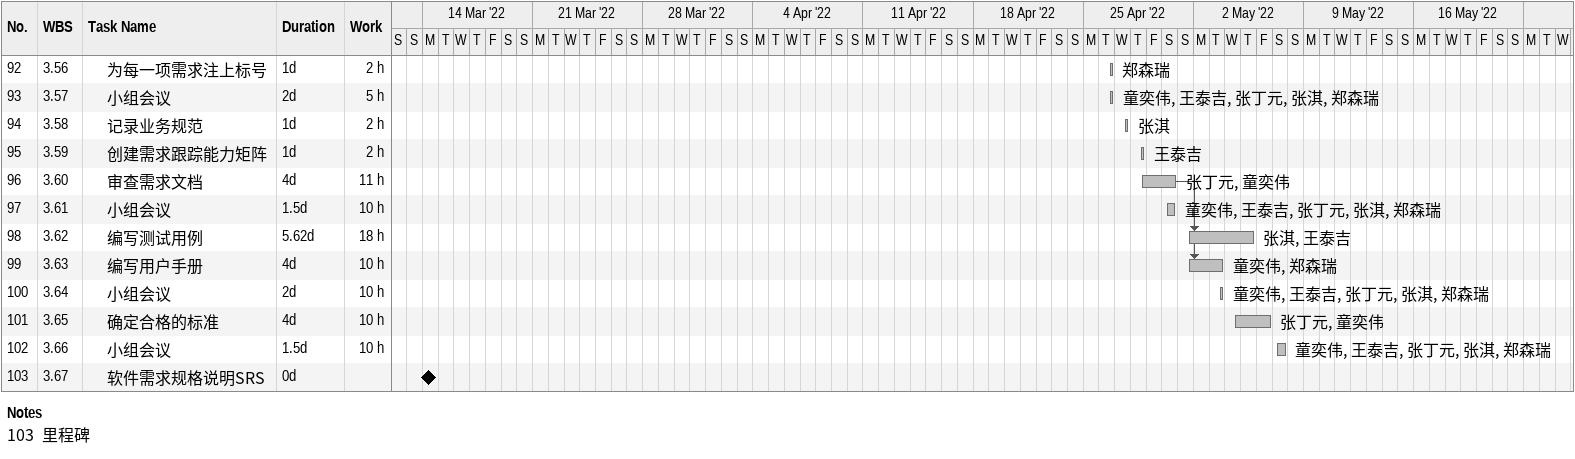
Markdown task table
| ID | WBS | Task | Duration | Start | Finish | Predecessors | Resources | Work (h) |
|---|---|---|---|---|---|---|---|---|
| 92 | 3.56 | 为每一项需求注上标号 | 1d | 2022-04-26 | 2022-04-26 |  | 郑森瑞 | 2 |
| 93 | 3.57 | 小组会议 | 2d | 2022-04-26 | 2022-04-26 |  | 童奕伟, 王泰吉, 张丁元, 张淇, 郑森瑞 | 5 |
| 94 | 3.58 | 记录业务规范 | 1d | 2022-04-27 | 2022-04-27 |  | 张淇 | 2 |
| 95 | 3.59 | 创建需求跟踪能力矩阵 | 1d | 2022-04-28 | 2022-04-28 |  | 王泰吉 | 2 |
| 96 | 3.60 | 审查需求文档 | 4d | 2022-04-28 | 2022-04-30 |  | 张丁元, 童奕伟 | 11 |
| 97 | 3.61 | 小组会议 | 1.5d | 2022-04-30 | 2022-04-30 |  | 童奕伟, 王泰吉, 张丁元, 张淇, 郑森瑞 | 10 |
| 98 | 3.62 | 编写测试用例 | 5.62d | 2022-05-01 | 2022-05-05 | 96 | 张淇, 王泰吉 | 18 |
| 99 | 3.63 | 编写用户手册 | 4d | 2022-05-01 | 2022-05-03 | 96 | 童奕伟, 郑森瑞 | 10 |
| 100 | 3.64 | 小组会议 | 2d | 2022-05-03 | 2022-05-03 |  | 童奕伟, 王泰吉, 张丁元, 张淇, 郑森瑞 | 10 |
| 101 | 3.65 | 确定合格的标准 | 4d | 2022-05-04 | 2022-05-06 |  | 张丁元, 童奕伟 | 10 |
| 102 | 3.66 | 小组会议 | 1.5d | 2022-05-07 | 2022-05-07 |  | 童奕伟, 王泰吉, 张丁元, 张淇, 郑森瑞 | 10 |
| 103 | 3.67 | 软件需求规格说明SRS | 0d | 2022-03-14 | 2022-03-14 |  |  |  |

Notes
- 103: 里程碑
